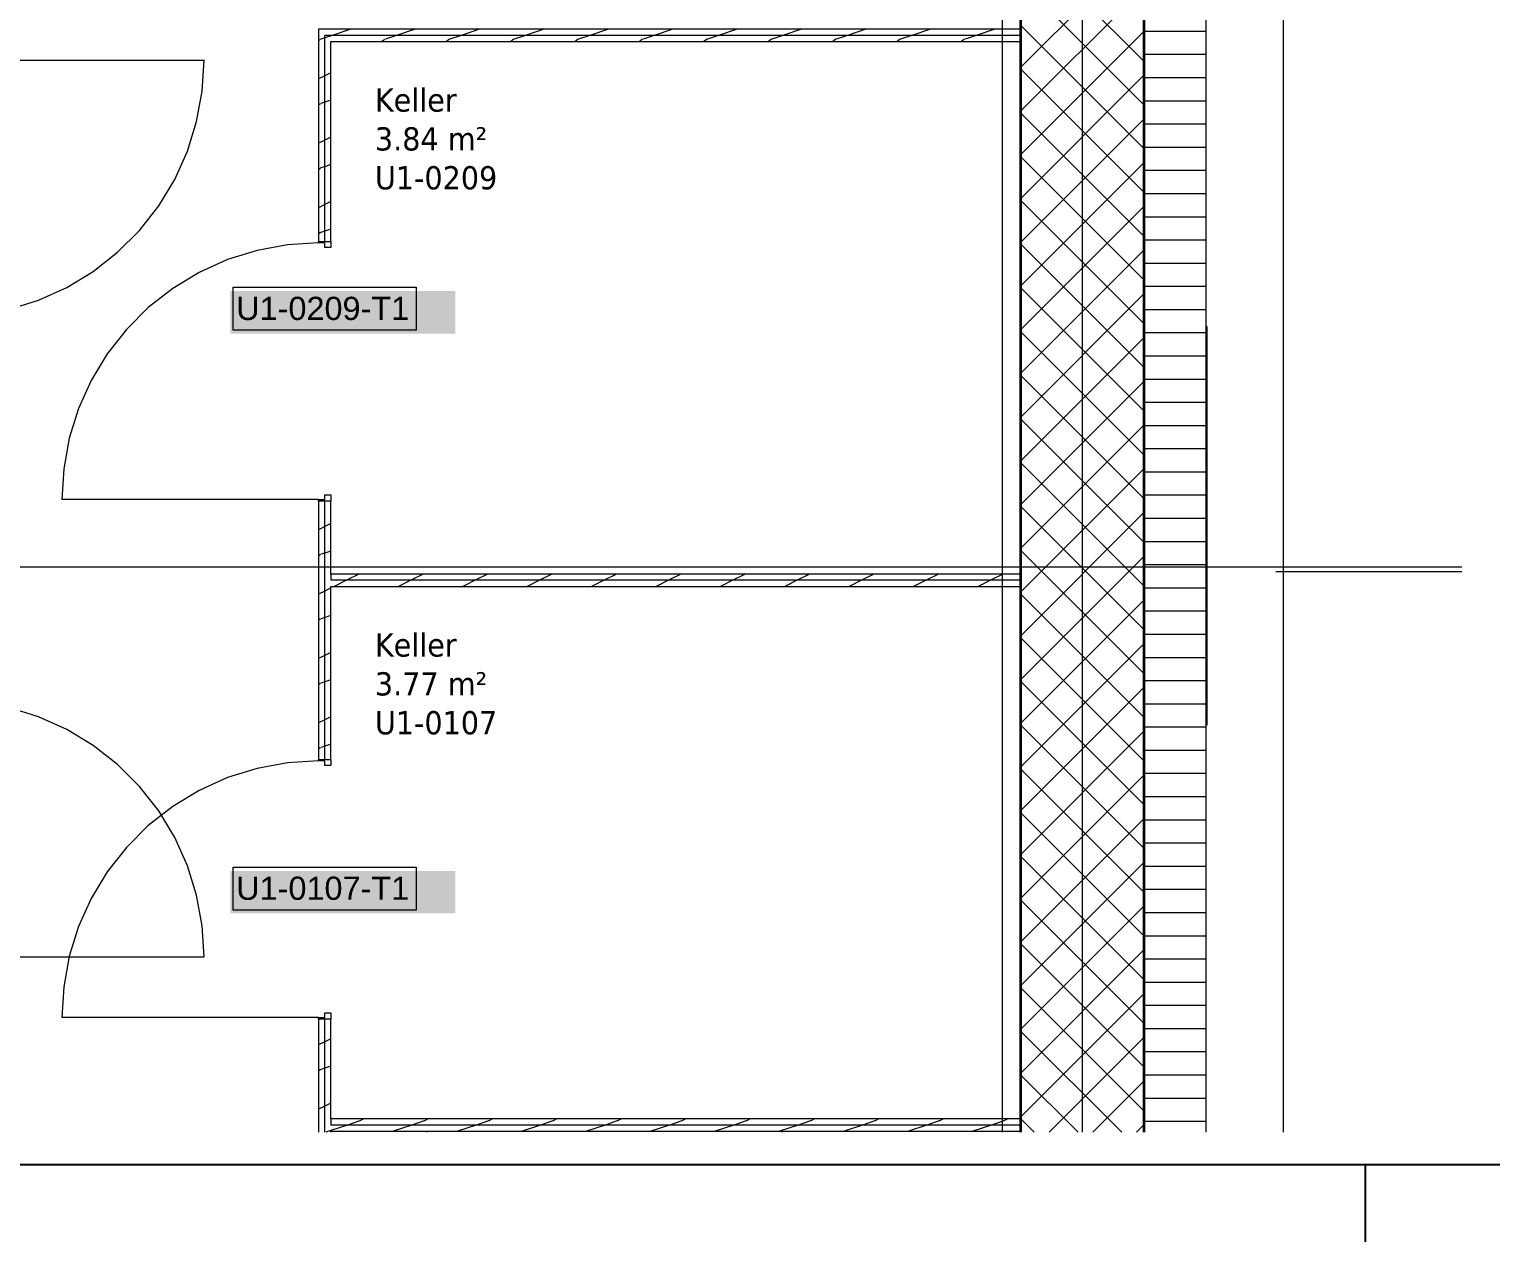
# Model space of a CAD drawing. Extents: x -1067 to 23308, y -6822 to 57810.
# Drawn here: x 106.2 to 200.7, y -179.5 to -101.1 of the extents above; entities that cross this region are included whole.
import ezdxf
from ezdxf.lldxf.tags import DXFTag

# ---------------------------------------------------------------- set-up
doc = ezdxf.new("R2010")
doc.units = 0
doc.layers.get('0').update_dxf_attribs({"lineweight": 13})
for name, color, linetype, lineweight in [('A-AREA-____-IDEN', 7, 'Continuous', 5), ('A-DETL-____-HDLN', 7, '_Verdeckte Linien_', 9), ('A-DOOR-____-IDEN', 7, 'Continuous', 5), ('A-DOOR-FRAM-MCUT', 7, 'Continuous', 9), ('A-DOOR-OPNG-OTLN', 7, 'Continuous', 9), ('A-FLOR-____-OVHD', 7, 'Strichpunkt - Fein', 9), ('A-WALL-____-MCUT', 7, 'Continuous', 35), ('A-WALL-____-PATT', 7, 'Continuous', 35), ('A-WALL-FNSH-MCUT', 7, 'Continuous', 35), ('E-LITE-EQPM-OTLN', 7, 'Continuous', 9), ('S-COLS-____-OTLN', 7, 'Continuous', 9), ('S-GRID-____-OTLN', 7, 'Continuous', 5)]:
    doc.layers.add(name, color=color, linetype=linetype, lineweight=lineweight)
doc.layers.add('A-DETL-____-OTLN', color=5, linetype='Continuous', lineweight=9, true_color=0x0000ff)
doc.styles.get("Standard").update_dxf_attribs({"font": 'arial.ttf'})
tags = doc.linetypes.add('_Rasterlinie_', pattern=[0.375, 0.2, -0.05, 0.075, -0.05]).pattern_tags.tags
tags[10:11] = [DXFTag(74, 4), DXFTag(75, 0), DXFTag(340, '0'), DXFTag(46, 1.0), DXFTag(50, 0.0), DXFTag(44, 0.0), DXFTag(45, 0.0)]
tags[8:9] = [DXFTag(74, 4), DXFTag(75, 0), DXFTag(340, '0'), DXFTag(46, 1.0), DXFTag(50, 0.0), DXFTag(44, 0.0), DXFTag(45, 0.0)]
tags[6:7] = [DXFTag(74, 4), DXFTag(75, 0), DXFTag(340, '0'), DXFTag(46, 1.0), DXFTag(50, 0.0), DXFTag(44, 0.0), DXFTag(45, 0.0)]
tags[4:5] = [DXFTag(74, 4), DXFTag(75, 0), DXFTag(340, '0'), DXFTag(46, 1.0), DXFTag(50, 0.0), DXFTag(44, 0.0), DXFTag(45, 0.0)]
tags = doc.linetypes.add('_Verdeckte Linien_', pattern=[0.15, 0.1, -0.05]).pattern_tags.tags
tags[6:7] = [DXFTag(74, 4), DXFTag(75, 0), DXFTag(340, '0'), DXFTag(46, 1.0), DXFTag(50, 0.0), DXFTag(44, 0.0), DXFTag(45, 0.0)]
tags[4:5] = [DXFTag(74, 4), DXFTag(75, 0), DXFTag(340, '0'), DXFTag(46, 1.0), DXFTag(50, 0.0), DXFTag(44, 0.0), DXFTag(45, 0.0)]
tags = doc.linetypes.add('Gestrichelt', pattern=[0.1, 0.05, -0.05]).pattern_tags.tags
tags[6:7] = [DXFTag(74, 4), DXFTag(75, 0), DXFTag(340, '0'), DXFTag(46, 1.0), DXFTag(50, 0.0), DXFTag(44, 0.0), DXFTag(45, 0.0)]
tags[4:5] = [DXFTag(74, 4), DXFTag(75, 0), DXFTag(340, '0'), DXFTag(46, 1.0), DXFTag(50, 0.0), DXFTag(44, 0.0), DXFTag(45, 0.0)]
tags = doc.linetypes.add('Strichpunkt - Fein', pattern=[0.2, 0.1, -0.05, 0, -0.05]).pattern_tags.tags
tags[10:11] = [DXFTag(74, 4), DXFTag(75, 0), DXFTag(340, '0'), DXFTag(46, 1.0), DXFTag(50, 0.0), DXFTag(44, 0.0), DXFTag(45, 0.0)]
tags[8:9] = [DXFTag(74, 4), DXFTag(75, 0), DXFTag(340, '0'), DXFTag(46, 1.0), DXFTag(50, 0.0), DXFTag(44, 0.0), DXFTag(45, 0.0)]
tags[6:7] = [DXFTag(74, 4), DXFTag(75, 0), DXFTag(340, '0'), DXFTag(46, 1.0), DXFTag(50, 0.0), DXFTag(44, 0.0), DXFTag(45, 0.0)]
tags[4:5] = [DXFTag(74, 4), DXFTag(75, 0), DXFTag(340, '0'), DXFTag(46, 1.0), DXFTag(50, 0.0), DXFTag(44, 0.0), DXFTag(45, 0.0)]

# ---------------------------------------------------------------- blocks, each defined once
blk = doc.blocks.new('Referenz-A0UJ2E68XE', base_point=(-1062.181, -175.856))
at = {"layer": 'A-DETL-____-HDLN', "color": 0, "linetype": '_Verdeckte Linien_', "ltscale": 0.13}
blk.add_line((186.803, -136.124), (198.844, -136.124), dxfattribs=at)
at = {"layer": 'A-DETL-____-OTLN', "color": 0, "linetype": 'Gestrichelt', "ltscale": 0.13}
for p, q in [((131.903, -172.324), (131.903, -172.392)), ((154.903, -172.392), (154.903, -172.324))]:
    blk.add_line(p, q, dxfattribs=at)
at = {"layer": 'A-DOOR-____-IDEN', "color": 0, "linetype": 'Continuous', "ltscale": 0.13}
for p, q in [((119.382, -117.738), (131.222, -117.738)), ((119.382, -120.518), (119.382, -117.738)), ((131.222, -117.738), (131.222, -120.518)), ((131.222, -120.518), (119.382, -120.518)), ((119.382, -155.238), (131.222, -155.238)), ((119.382, -158.018), (119.382, -155.238)), ((131.222, -155.238), (131.222, -158.018)), ((131.222, -158.018), (119.382, -158.018))]:
    blk.add_line(p, q, dxfattribs=at)
at = {"layer": 'A-DOOR-____-IDEN', "color": 7, "linetype": 'Continuous', "ltscale": 0.13, "true_color": 0xffffff}
for points in [[(119.207, -120.74), (133.746, -120.74), (119.207, -117.981)], [(133.746, -120.74), (119.207, -117.981), (133.746, -117.981)], [(119.207, -158.24), (133.746, -158.24), (119.207, -155.481)], [(133.746, -158.24), (119.207, -155.481), (133.746, -155.481)]]:
    blk.add_solid(points, dxfattribs=at)
at = {"layer": 'A-DOOR-FRAM-MCUT', "color": 0, "linetype": 'Continuous', "ltscale": 0.13}
for p, q in [((124.903, -114.774), (125.703, -114.774)), ((124.903, -114.874), (124.903, -114.774)), ((125.303, -114.874), (124.903, -114.874)), ((125.303, -115.174), (125.303, -114.874)), ((125.703, -115.174), (125.303, -115.174)), ((125.703, -114.774), (125.703, -115.174)), ((125.303, -131.174), (125.703, -131.174)), ((125.303, -131.474), (125.303, -131.174)), ((125.703, -131.174), (125.703, -131.574)), ((124.903, -131.474), (125.303, -131.474)), ((124.903, -131.574), (124.903, -131.474)), ((125.703, -131.574), (124.903, -131.574)), ((124.903, -148.274), (125.703, -148.274)), ((124.903, -148.374), (124.903, -148.274)), ((125.303, -148.374), (124.903, -148.374)), ((125.303, -148.674), (125.303, -148.374)), ((125.703, -148.274), (125.703, -148.674)), ((125.703, -148.674), (125.303, -148.674)), ((124.903, -164.974), (125.303, -164.974)), ((124.903, -165.074), (124.903, -164.974)), ((125.703, -165.074), (124.903, -165.074)), ((125.303, -164.674), (125.703, -164.674)), ((125.303, -164.974), (125.303, -164.674)), ((125.703, -164.674), (125.703, -165.074))]:
    blk.add_line(p, q, dxfattribs=at)
at = {"layer": 'A-DOOR-OPNG-OTLN', "color": 0, "linetype": 'Continuous', "ltscale": 0.13}
for p, q in [((100.903, -103.052), (117.503, -103.052)), ((117.382, -105.052), (117.503, -103.052)), ((117.021, -107.024), (117.382, -105.052)), ((116.424, -108.938), (117.021, -107.024)), ((115.602, -110.766), (116.424, -108.938)), ((114.565, -112.481), (115.602, -110.766)), ((113.328, -114.059), (114.565, -112.481)), ((111.911, -115.477), (113.328, -114.059)), ((122.902, -114.995), (120.93, -115.357)), ((124.903, -114.874), (122.902, -114.995)), ((110.333, -116.713), (111.911, -115.477)), ((119.017, -115.953), (117.189, -116.776)), ((120.93, -115.357), (119.017, -115.953)), ((108.617, -117.75), (110.333, -116.713)), ((117.189, -116.776), (115.473, -117.813)), ((106.789, -118.573), (108.617, -117.75)), ((115.473, -117.813), (113.895, -119.049)), ((104.876, -119.169), (106.789, -118.573)), ((113.895, -119.049), (112.478, -120.466)), ((112.478, -120.466), (111.241, -122.044)), ((111.241, -122.044), (110.204, -123.76)), ((110.204, -123.76), (109.382, -125.588)), ((109.382, -125.588), (108.785, -127.502)), ((108.785, -127.502), (108.424, -129.473)), ((108.424, -129.473), (108.303, -131.474)), ((124.903, -131.474), (108.303, -131.474)), ((106.789, -145.512), (104.876, -144.916)), ((108.617, -146.335), (106.789, -145.512)), ((110.333, -147.372), (108.617, -146.335)), ((111.911, -148.608), (110.333, -147.372)), ((124.903, -148.374), (122.902, -148.495)), ((113.328, -150.026), (111.911, -148.608)), ((120.93, -148.857), (119.017, -149.453)), ((122.902, -148.495), (120.93, -148.857)), ((114.565, -151.604), (113.328, -150.026)), ((117.189, -150.276), (115.473, -151.313)), ((119.017, -149.453), (117.189, -150.276)), ((115.473, -151.313), (113.895, -152.549)), ((115.602, -153.319), (114.565, -151.604)), ((113.895, -152.549), (112.478, -153.966)), ((112.478, -153.966), (111.241, -155.544)), ((116.424, -155.147), (115.602, -153.319)), ((111.241, -155.544), (110.204, -157.26)), ((117.021, -157.061), (116.424, -155.147)), ((110.204, -157.26), (109.382, -159.088)), ((117.382, -159.032), (117.021, -157.061)), ((109.382, -159.088), (108.785, -161.002)), ((117.503, -161.033), (117.382, -159.032)), ((100.903, -161.033), (117.503, -161.033)), ((108.785, -161.002), (108.424, -162.973)), ((108.424, -162.973), (108.303, -164.974)), ((124.903, -164.974), (108.303, -164.974))]:
    blk.add_line(p, q, dxfattribs=at)
at = {"layer": 'A-FLOR-____-OVHD', "color": 0, "linetype": 'Strichpunkt - Fein', "ltscale": 0.13}
blk.add_line((169.103, 85.779), (169.103, -172.392), dxfattribs=at)
at = {"layer": 'A-WALL-____-MCUT', "color": 0, "linetype": 'Continuous', "ltscale": 0.35}
for p, q in [((178.303, -172.392), (178.303, 86.031)), ((170.303, -48.334), (170.303, -172.392))]:
    blk.add_line(p, q, dxfattribs=at)
at = {"layer": 'A-WALL-____-MCUT', "color": 0, "linetype": 'Continuous', "lineweight": 9, "ltscale": 0.13}
for p, q in [((182.303, -172.392), (182.303, 5.238)), ((170.303, -101.452), (125.303, -101.452)), ((125.303, -114.774), (125.303, -101.452)), ((125.303, -148.274), (125.303, -131.574)), ((125.703, -136.284), (125.703, -136.684)), ((170.303, -136.684), (125.703, -136.684)), ((125.303, -172.392), (125.303, -165.074)), ((125.703, -171.524), (125.703, -171.924)), ((170.303, -171.924), (125.703, -171.924))]:
    blk.add_line(p, q, dxfattribs=at)
at = {"layer": 'A-WALL-____-PATT', "color": 0, "linetype": 'Continuous', "lineweight": 9, "ltscale": 0.13}
for p, q in [((178.303, -103.135), (170.303, -95.135)), ((170.303, -103.524), (178.303, -95.524)), ((178.303, -105.963), (170.303, -97.963)), ((170.303, -106.353), (178.303, -98.353)), ((126.987, -101.052), (125.787, -101.452)), ((131.152, -101.052), (129.952, -101.452)), ((135.317, -101.052), (134.117, -101.452)), ((139.481, -101.052), (138.281, -101.452)), ((143.646, -101.052), (142.446, -101.452)), ((147.811, -101.052), (146.611, -101.452)), ((151.975, -101.052), (150.775, -101.452)), ((156.14, -101.052), (154.94, -101.452)), ((160.305, -101.052), (159.105, -101.452)), ((164.47, -101.052), (163.27, -101.452)), ((168.634, -101.052), (167.434, -101.452)), ((178.303, -108.792), (170.303, -100.792)), ((125.035, -101.706), (124.903, -101.805)), ((125.303, -101.613), (125.061, -101.694)), ((125.787, -101.452), (125.303, -101.613)), ((129.2, -101.706), (129.005, -101.852)), ((129.952, -101.452), (129.226, -101.693)), ((133.365, -101.705), (133.17, -101.852)), ((134.117, -101.452), (133.392, -101.693)), ((137.531, -101.705), (137.335, -101.852)), ((138.281, -101.452), (137.557, -101.693)), ((141.696, -101.705), (141.5, -101.852)), ((142.446, -101.452), (141.722, -101.693)), ((145.861, -101.705), (145.665, -101.852)), ((146.611, -101.452), (145.887, -101.693)), ((150.027, -101.704), (149.83, -101.852)), ((150.775, -101.452), (150.052, -101.693)), ((154.192, -101.704), (153.995, -101.852)), ((154.94, -101.452), (154.217, -101.693)), ((158.357, -101.704), (158.16, -101.852)), ((159.105, -101.452), (158.382, -101.692)), ((162.523, -101.704), (162.325, -101.852)), ((163.27, -101.452), (162.547, -101.692)), ((166.688, -101.703), (166.49, -101.852)), ((167.434, -101.452), (166.712, -101.692)), ((170.303, -109.181), (178.303, -101.181)), ((178.303, -101.174), (182.303, -101.174)), ((178.303, -102.674), (182.303, -102.674)), ((125.703, -103.866), (125.303, -104.066)), ((178.303, -111.62), (170.303, -103.62)), ((125.303, -104.066), (124.903, -104.266)), ((170.303, -112.01), (178.303, -104.01)), ((178.303, -104.174), (182.303, -104.174)), ((125.303, -105.778), (125.062, -105.858)), ((125.703, -105.644), (125.303, -105.778)), ((178.303, -105.674), (182.303, -105.674)), ((125.035, -105.871), (124.903, -105.97)), ((178.303, -114.449), (170.303, -106.449)), ((170.303, -114.838), (178.303, -106.838)), ((178.303, -107.174), (182.303, -107.174)), ((125.303, -108.231), (124.903, -108.431)), ((125.703, -108.031), (125.303, -108.231)), ((178.303, -108.674), (182.303, -108.674)), ((178.303, -117.277), (170.303, -109.277)), ((125.036, -110.035), (124.903, -110.135)), ((125.303, -109.942), (125.062, -110.023)), ((125.703, -109.809), (125.303, -109.942)), ((170.303, -117.666), (178.303, -109.666)), ((178.303, -110.174), (182.303, -110.174)), ((125.303, -112.396), (124.903, -112.596)), ((125.703, -112.196), (125.303, -112.396)), ((178.303, -120.105), (170.303, -112.105)), ((178.303, -111.674), (182.303, -111.674)), ((170.303, -120.495), (178.303, -112.495)), ((178.303, -113.174), (182.303, -113.174)), ((125.036, -114.2), (124.903, -114.3)), ((125.303, -114.107), (125.062, -114.187)), ((125.703, -113.974), (125.303, -114.107)), ((178.303, -122.934), (170.303, -114.934)), ((178.303, -114.674), (182.303, -114.674)), ((170.303, -123.323), (178.303, -115.323)), ((178.303, -116.174), (182.303, -116.174)), ((178.303, -125.762), (170.303, -117.762)), ((178.303, -117.674), (182.303, -117.674)), ((170.303, -126.152), (178.303, -118.152)), ((178.303, -119.174), (182.303, -119.174)), ((178.303, -128.591), (170.303, -120.591)), ((170.303, -128.98), (178.303, -120.98)), ((178.303, -120.674), (182.303, -120.674)), ((178.303, -122.174), (182.303, -122.174)), ((178.303, -131.419), (170.303, -123.419)), ((170.303, -131.809), (178.303, -123.809)), ((178.303, -123.674), (182.303, -123.674)), ((178.303, -125.174), (182.303, -125.174)), ((178.303, -134.248), (170.303, -126.248)), ((170.303, -134.637), (178.303, -126.637)), ((178.303, -126.674), (182.303, -126.674)), ((178.303, -128.174), (182.303, -128.174)), ((178.303, -137.076), (170.303, -129.076)), ((170.303, -137.465), (178.303, -129.465)), ((178.303, -129.674), (182.303, -129.674)), ((178.303, -131.174), (182.303, -131.174)), ((178.303, -139.904), (170.303, -131.904)), ((170.303, -140.294), (178.303, -132.294)), ((125.303, -133.22), (124.903, -133.42)), ((125.703, -133.02), (125.303, -133.22)), ((178.303, -132.674), (182.303, -132.674)), ((178.303, -134.174), (182.303, -134.174)), ((125.039, -135.023), (124.903, -135.125)), ((125.303, -134.931), (125.063, -135.011)), ((125.703, -134.797), (125.303, -134.931)), ((178.303, -142.733), (170.303, -134.733)), ((170.303, -143.122), (178.303, -135.122)), ((178.303, -135.674), (182.303, -135.674)), ((126.705, -136.684), (125.905, -137.084)), ((127.505, -136.284), (126.705, -136.684)), ((130.87, -136.684), (130.07, -137.084)), ((131.67, -136.284), (130.87, -136.684)), ((135.035, -136.684), (134.235, -137.084)), ((135.835, -136.284), (135.035, -136.684)), ((139.2, -136.684), (138.4, -137.084)), ((140, -136.284), (139.2, -136.684)), ((143.365, -136.684), (142.565, -137.084)), ((144.165, -136.284), (143.365, -136.684)), ((147.529, -136.684), (146.729, -137.084)), ((148.329, -136.284), (147.529, -136.684)), ((151.694, -136.684), (150.894, -137.084)), ((152.494, -136.284), (151.694, -136.684)), ((155.859, -136.684), (155.059, -137.084)), ((156.659, -136.284), (155.859, -136.684)), ((160.024, -136.684), (159.224, -137.084)), ((160.824, -136.284), (160.024, -136.684)), ((164.189, -136.684), (163.389, -137.084)), ((164.989, -136.284), (164.189, -136.684)), ((168.354, -136.684), (167.554, -137.084)), ((169.154, -136.284), (168.354, -136.684)), ((125.303, -137.385), (124.903, -137.585)), ((125.703, -137.185), (125.303, -137.385)), ((178.303, -145.561), (170.303, -137.561)), ((170.303, -145.951), (178.303, -137.951)), ((178.303, -137.174), (182.303, -137.174)), ((178.303, -138.674), (182.303, -138.674)), ((125.039, -139.188), (124.903, -139.29)), ((125.303, -139.095), (125.063, -139.175)), ((125.703, -138.962), (125.303, -139.095)), ((178.303, -148.39), (170.303, -140.39)), ((170.303, -148.779), (178.303, -140.779)), ((178.303, -140.174), (182.303, -140.174)), ((125.303, -141.55), (124.903, -141.75)), ((125.703, -141.35), (125.303, -141.55)), ((178.303, -141.674), (182.303, -141.674)), ((125.04, -143.352), (124.903, -143.455)), ((125.303, -143.26), (125.063, -143.34)), ((125.703, -143.127), (125.303, -143.26)), ((178.303, -151.218), (170.303, -143.218)), ((170.303, -151.608), (178.303, -143.608)), ((178.303, -143.174), (182.303, -143.174)), ((125.703, -145.515), (125.303, -145.715)), ((178.303, -144.674), (182.303, -144.674)), ((125.303, -145.715), (124.903, -145.915)), ((178.303, -154.047), (170.303, -146.047)), ((170.303, -154.436), (178.303, -146.436)), ((178.303, -146.174), (182.303, -146.174)), ((125.303, -147.425), (125.063, -147.505)), ((125.703, -147.292), (125.303, -147.425)), ((125.04, -147.517), (124.903, -147.62)), ((178.303, -147.674), (182.303, -147.674)), ((178.303, -156.875), (170.303, -148.875)), ((170.303, -157.264), (178.303, -149.264)), ((178.303, -149.174), (182.303, -149.174)), ((178.303, -150.674), (182.303, -150.674)), ((178.303, -159.703), (170.303, -151.703)), ((170.303, -160.093), (178.303, -152.093)), ((178.303, -152.174), (182.303, -152.174)), ((178.303, -153.674), (182.303, -153.674)), ((178.303, -162.532), (170.303, -154.532)), ((170.303, -162.921), (178.303, -154.921)), ((178.303, -155.174), (182.303, -155.174)), ((178.303, -156.674), (182.303, -156.674)), ((178.303, -165.36), (170.303, -157.36)), ((170.303, -165.75), (178.303, -157.75)), ((178.303, -158.174), (182.303, -158.174)), ((178.303, -159.674), (182.303, -159.674)), ((178.303, -168.189), (170.303, -160.189)), ((170.303, -168.578), (178.303, -160.578)), ((178.303, -161.174), (182.303, -161.174)), ((178.303, -171.017), (170.303, -163.017)), ((170.303, -171.406), (178.303, -163.406)), ((178.303, -162.674), (182.303, -162.674)), ((178.303, -164.174), (182.303, -164.174)), ((125.703, -166.34), (125.303, -166.54)), ((176.849, -172.392), (170.303, -165.846)), ((172.146, -172.392), (178.303, -166.235)), ((178.303, -165.674), (182.303, -165.674)), ((125.303, -166.54), (124.903, -166.74)), ((178.303, -167.174), (182.303, -167.174)), ((125.703, -168.115), (125.303, -168.248)), ((125.042, -168.34), (124.903, -168.445)), ((125.303, -168.248), (125.064, -168.328)), ((174.021, -172.392), (170.303, -168.674)), ((174.975, -172.392), (178.303, -169.063)), ((178.303, -168.674), (182.303, -168.674)), ((125.303, -170.704), (124.903, -170.904)), ((125.703, -170.504), (125.303, -170.704)), ((178.303, -170.174), (182.303, -170.174)), ((126.77, -171.924), (125.703, -172.28)), ((127.564, -171.66), (126.77, -171.924)), ((127.828, -171.524), (127.583, -171.647)), ((130.934, -171.924), (129.734, -172.324)), ((131.729, -171.66), (130.934, -171.924)), ((131.993, -171.524), (131.748, -171.647)), ((135.099, -171.924), (133.899, -172.324)), ((135.894, -171.659), (135.099, -171.924)), ((136.158, -171.524), (135.913, -171.647)), ((139.264, -171.924), (138.064, -172.324)), ((140.059, -171.659), (139.264, -171.924)), ((140.323, -171.524), (140.078, -171.647)), ((143.429, -171.924), (142.229, -172.324)), ((144.224, -171.659), (143.429, -171.924)), ((144.488, -171.524), (144.243, -171.647)), ((147.593, -171.924), (146.393, -172.324)), ((148.389, -171.659), (147.593, -171.924)), ((148.653, -171.524), (148.407, -171.647)), ((151.758, -171.924), (150.558, -172.324)), ((152.554, -171.659), (151.758, -171.924)), ((152.818, -171.524), (152.572, -171.647)), ((155.923, -171.924), (154.723, -172.324)), ((156.719, -171.659), (155.923, -171.924)), ((156.983, -171.524), (156.737, -171.647)), ((160.087, -171.924), (158.887, -172.324)), ((160.884, -171.659), (160.087, -171.924)), ((161.147, -171.524), (160.902, -171.647)), ((164.252, -171.924), (163.052, -172.324)), ((165.05, -171.658), (164.252, -171.924)), ((165.312, -171.524), (165.067, -171.647)), ((168.417, -171.924), (167.217, -172.324)), ((169.215, -171.658), (168.417, -171.924)), ((169.477, -171.524), (169.232, -171.647)), ((171.192, -172.392), (170.303, -171.502)), ((177.803, -172.392), (178.303, -171.892)), ((178.303, -171.674), (182.303, -171.674)), ((125.703, -172.28), (125.368, -172.392))]:
    blk.add_line(p, q, dxfattribs=at)
at = {"layer": 'A-WALL-FNSH-MCUT', "color": 0, "linetype": 'Continuous', "lineweight": 9, "ltscale": 0.13}
for p, q in [((170.303, -101.052), (124.903, -101.052)), ((124.903, -101.052), (124.903, -114.774)), ((125.703, -101.852), (170.303, -101.852)), ((125.703, -114.774), (125.703, -101.852)), ((124.903, -114.774), (125.703, -114.774)), ((124.903, -131.574), (124.903, -148.274)), ((125.703, -131.574), (124.903, -131.574)), ((125.703, -136.284), (125.703, -131.574)), ((170.303, -136.284), (125.703, -136.284)), ((125.703, -137.084), (170.303, -137.084)), ((125.703, -148.274), (125.703, -137.084)), ((124.903, -148.274), (125.703, -148.274)), ((124.903, -165.074), (124.903, -172.392)), ((125.703, -165.074), (124.903, -165.074)), ((125.703, -171.524), (125.703, -165.074)), ((170.303, -171.524), (125.703, -171.524)), ((125.703, -172.392), (125.703, -172.324)), ((125.703, -172.324), (170.303, -172.324))]:
    blk.add_line(p, q, dxfattribs=at)
at = {"layer": 'E-LITE-EQPM-OTLN', "color": 0, "linetype": 'Continuous', "ltscale": 0.13}
for p, q in [((182.343, -120.272), (182.303, -120.272)), ((182.303, -120.272), (182.343, -120.272)), ((182.303, -120.667), (182.343, -120.667)), ((182.343, -120.667), (182.303, -120.667)), ((182.343, -146.061), (182.343, -120.272)), ((182.343, -120.272), (182.343, -120.667)), ((182.343, -145.667), (182.343, -120.667)), ((182.343, -120.667), (182.343, -145.667)), ((182.343, -145.667), (182.343, -120.667)), ((182.303, -145.667), (182.343, -145.667)), ((182.303, -145.667), (182.343, -145.667)), ((182.343, -146.061), (182.303, -146.061)), ((182.343, -146.061), (182.303, -146.061)), ((182.343, -145.667), (182.343, -146.061))]:
    blk.add_line(p, q, dxfattribs=at)
at = {"layer": 'S-COLS-____-OTLN', "color": 0, "linetype": 'Continuous', "ltscale": 0.13}
for p, q in [((187.303, -136.433), (187.303, -12.772)), ((187.303, -172.392), (187.303, -136.433))]:
    blk.add_line(p, q, dxfattribs=at)
at = {"layer": 'S-GRID-____-OTLN', "color": 0, "linetype": '_Rasterlinie_', "ltscale": 0.13}
for p, q in [((174.303, -172.392), (174.303, 546.376)), ((-117.097, -135.824), (198.844, -135.824))]:
    blk.add_line(p, q, dxfattribs=at)
at = {"layer": 'A-AREA-____-IDEN', "color": 0, "linetype": 'Continuous', "ltscale": 0.13, "char_height": 1.5, "attachment_point": 1}
for s, insert in [('{\\W0.9;\\fVerdana;Keller}', (128.548, -104.88)), ('{\\W0.9;\\fVerdana;3.84 m²}', (128.548, -107.393)), ('{\\W0.9;\\fVerdana;U1-0209}', (128.548, -109.907)), ('{\\W0.9;\\fVerdana;Keller}', (128.548, -140.124)), ('{\\W0.9;\\fVerdana;3.77 m²}', (128.548, -142.637)), ('{\\W0.9;\\fVerdana;U1-0107}', (128.548, -145.151))]:
    blk.add_mtext(s, dxfattribs=dict(at, insert=insert))
at = {"layer": 'A-DOOR-____-IDEN', "color": 0, "linetype": 'Continuous', "ltscale": 0.13, "char_height": 1.5, "attachment_point": 1}
for s, insert in [('{\\fArial;U1-0209-T1}', (119.582, -118.356)), ('{\\fArial;U1-0107-T1}', (119.582, -155.856))]:
    blk.add_mtext(s, dxfattribs=dict(at, insert=insert))

msp = doc.modelspace()

# ---------------------------------------------------------------- linework, layer by layer
at = {"color": 0, "linetype": 'ByBlock', "lineweight": -2, "ltscale": 0.13}
for p, q in [((-1062.419, -174.471), (607.581, -174.471)), ((192.581, -174.471), (192.581, -179.471))]:
    msp.add_line(p, q, dxfattribs=at)

# ---------------------------------------------------------------- block references
at = {"color": 9, "lineweight": 25, "ltscale": 0.25, "true_color": 0xc0c0c0}
msp.add_blockref('Referenz-A0UJ2E68XE', (-1062.181, -175.856), dxfattribs=at)

doc.saveas('drawing.dxf')
